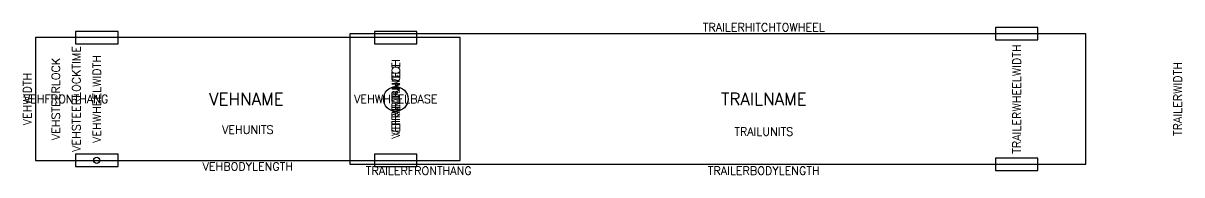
# Model space of a CAD drawing. Header units: feet. Extents: x -0.8 to 74.8, y -4.9 to 4.9.
import ezdxf
from ezdxf.enums import TextEntityAlignment as Align

# ---------------------------------------------------------------- set-up
doc = ezdxf.new("R2010")
doc.units = ezdxf.units.FT
doc.header["$LTSCALE"] = 100
doc.header["$MEASUREMENT"] = 0
for name, color, linetype in [('AttributeLayer', 7, 'Continuous'), ('C-TURN-TRAL-BODY', 2, 'Continuous'), ('C-TURN-TRCK-BODY', 1, 'Continuous')]:
    doc.layers.add(name, color=color, linetype=linetype)
doc.styles.get("Standard").update_dxf_attribs({"font": 'simplex.shx', "height": 10})

msp = doc.modelspace()

# ---------------------------------------------------------------- linework, layer by layer
at = {"layer": 'C-TURN-TRAL-BODY'}
for points in [[(62.615, 3.85), (65.385, 3.85), (65.385, 4.65), (62.615, 4.65)], [(20.5, -4.25), (68.5, -4.25), (68.5, 4.25), (20.5, 4.25)], [(62.615, -4.65), (65.385, -4.65), (65.385, -3.85), (62.615, -3.85)]]:
    msp.add_lwpolyline(points, close=True, dxfattribs=at)
at = {"layer": 'C-TURN-TRCK-BODY'}
for points in [[(0, -4), (27.7, -4), (27.7, 4), (0, 4)], [(2.615, 3.6), (5.385, 3.6), (5.385, 4.4), (2.615, 4.4)], [(22.115, 3.6), (24.885, 3.6), (24.885, 4.4), (22.115, 4.4)], [(2.615, -4.4), (5.385, -4.4), (5.385, -3.6), (2.615, -3.6)], [(22.115, -4.4), (24.885, -4.4), (24.885, -3.6), (22.115, -3.6)]]:
    msp.add_lwpolyline(points, close=True, dxfattribs=at)
for centre, radius in [((23.5, 0), 0.8), ((4, -4), 0.2)]:
    msp.add_circle(centre, radius, dxfattribs=at)

# ---------------------------------------------------------------- texts
at = {"layer": 'AttributeLayer', "flags": 8}
for tag, text, height, p in [('TRAILERHITCHTOWHEEL', '40.50', 0.5333, (47.5, 4.675)), ('VEHFRONTHANG', '4.00', 0.5333, (2, 0)), ('VEHNAME', 'WB-62', 0.8, (13.75, 0)), ('VEHWHEELBASE', '19.50', 0.5333, (23.5, 0)), ('TRAILNAME', 'WB-62', 0.8, (47.5, 0)), ('VEHUNITS', 'M', 0.533, (13.85, -2)), ('TRAILUNITS', 'M', 0.533, (47.5, -2.125)), ('VEHBODYLENGTH', '27.70', 0.5333, (13.85, -4.4)), ('TRAILERFRONTHANG', '-3.00', 0.5333, (25, -4.675)), ('TRAILERBODYLENGTH', '48.00', 0.5333, (47.5, -4.675))]:
    msp.add_attdef(tag, text=text, height=height, dxfattribs=at).set_placement(p, align=Align.MIDDLE)
for tag, text, p in [('VEHSTEERLOCKTIME', '0.00', (2.667, 0)), ('TRAILERWHEELWIDTH', '8.50', (64, 0)), ('VEHSTEERLOCK', '28.6479', (1.333, 0)), ('VEHWHEELWIDTH', '8.00', (4, 0)), ('VEHREARHITCH', '0.00', (23.5, 0)), ('VEHARTANGLE', '28.6479', (23.5, 0)), ('TRAILERWIDTH', '8.50', (74.5, 0)), ('VEHWIDTH', '8.00', (-0.533, 0)), ('TRAILHAVE', 'Yes', (23.5, 0))]:
    msp.add_attdef(tag, text=text, height=0.5333, rotation=90, dxfattribs=at).set_placement(p, align=Align.MIDDLE)

doc.saveas('drawing.dxf')
